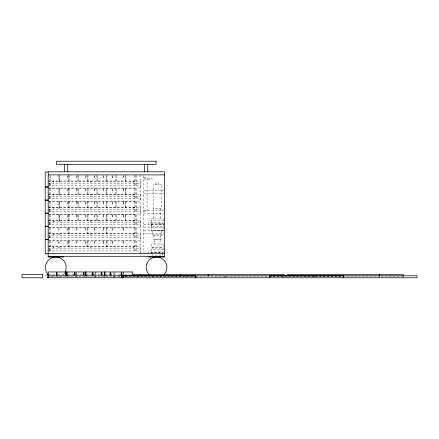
<?xml version="1.0" encoding="UTF-8"?>
<svg xmlns="http://www.w3.org/2000/svg" width="439" height="439" viewBox="0 0 439 439"><rect width="100%" height="100%" fill="white"/><g stroke="black" fill="none" stroke-linecap="round" stroke-linejoin="round"><path stroke-width="0.33" stroke-dasharray="2.19 1.65" d="M143.751 177.762L147.07 177.762L147.07 211.269L143.751 211.269M59.067 178.218L59.633 178.218M68.533 178.218L69.099 178.218M77.994 178.218L78.559 178.218M87.454 178.218L88.019 178.218M96.92 178.218L97.485 178.218M106.381 178.218L106.946 178.218M115.847 178.218L116.406 178.218M125.307 178.218L125.872 178.218M143.751 178.234L152.053 178.234L152.053 179.886L143.751 179.919M48.18 181.038L140.315 181.038L140.315 188.013L48.18 188.013M48.18 181.203L136.661 181.203M48.18 183.195L140.315 183.195M48.18 185.351L140.315 185.351M48.18 188.507L136.661 188.507L136.661 198.466M143.751 190.718L163.72 190.718M59.067 191.333L59.633 191.333M68.533 191.333L69.099 191.333M77.994 191.333L78.559 191.333M87.454 191.333L88.019 191.333M96.92 191.333L97.485 191.333M106.381 191.333L106.946 191.333M115.847 191.333L116.406 191.333M125.307 191.333L125.872 191.333M143.751 193.818L163.72 193.818M48.18 194.153L140.315 194.153L140.315 201.122L48.18 201.122M48.18 194.318L136.661 194.318M48.18 196.31L140.315 196.31M48.18 198.466L140.315 198.466M48.18 201.622L136.661 201.622L136.661 211.582M59.067 204.442L59.633 204.442M68.533 204.442L69.099 204.442M77.994 204.442L78.559 204.442M87.454 204.442L88.019 204.442M96.92 204.442L97.485 204.442M106.381 204.442L106.946 204.442M115.847 204.442L116.406 204.442M125.307 204.442L125.872 204.442M48.18 207.268L140.315 207.268L140.315 214.237L48.18 214.237M48.18 207.433L136.661 207.433M48.18 209.425L140.315 209.425M143.751 210.638L163.72 210.638M48.18 211.582L140.315 211.582M143.751 213.744L163.72 213.744M48.18 214.737L136.661 214.737L136.661 224.697M59.067 217.557L59.633 217.557M68.533 217.557L69.099 217.557M77.994 217.557L78.559 217.557M87.454 217.557L88.019 217.557M96.92 217.557L97.485 217.557M106.381 217.557L106.946 217.557M115.847 217.557L116.406 217.557M125.307 217.557L125.872 217.557M48.18 220.383L140.315 220.383L140.315 227.353L48.18 227.353M48.18 220.548L136.661 220.548M48.18 222.54L140.315 222.54M151.054 223.588L163.506 223.588L163.506 220.762L151.054 220.762L151.054 223.588L151.054 222.754M151.301 224.252L163.259 224.252L163.259 226.738L151.301 226.738L151.318 223.588M143.751 224.417L164.384 224.417M48.18 224.697L140.315 224.697M143.751 227.523L164.384 227.523M48.18 227.852L136.661 227.852L136.661 237.812M143.751 230.557L163.72 230.557M68.533 230.673L69.099 230.673M87.454 230.673L88.019 230.673M106.381 230.673L106.946 230.673M48.18 233.499L140.315 233.499L140.315 240.468L48.18 240.468M48.18 233.663L136.661 233.663M143.751 233.663L163.72 233.663M48.18 235.655L140.315 235.655M48.18 237.812L140.315 237.812M48.18 240.967L136.661 240.967L136.661 250.927M68.533 243.788L69.099 243.788M87.454 243.788L88.019 243.788M106.381 243.788L106.946 243.788M48.18 246.608L140.315 246.608L140.315 253.583M48.18 246.778L136.661 246.778M48.18 248.77L140.315 248.77M48.18 250.927L140.315 250.927M48.861 274.666L55.753 274.666M57.866 274.666L65.071 274.666M67.919 274.666L73.834 274.666M76.084 274.666L82.488 274.666M86.461 274.666L91.35 274.666M93.781 274.666L100.586 274.666M101.233 274.666L109.788 274.666M109.887 274.666L120.741 274.666M121.005 274.666L132.002 274.666M76.002 274.781L76.567 274.781M94.928 274.781L95.493 274.781M113.855 274.781L114.414 274.781M123.315 274.781L123.88 274.781M48.18 276.773L121.043 276.773M121.724 276.773L136.661 276.773M137.16 276.773L195.426 276.773L123.052 276.789M195.712 276.773L268.339 276.773M269.019 276.773L314.62 276.773M315.12 276.773L342.327 276.773M343.007 276.773L403.606 276.773M269.798 276.789L342.179 276.789M403.606 275.78L403.606 277.108M402.607 276.444L402.607 277.772M379.697 276.532L379.697 277.772M315.12 276.444L315.12 277.772M314.62 275.78L314.62 277.108M313.627 276.444L313.627 277.772M283.912 276.532L283.912 277.772M226.14 276.444L226.14 277.772M225.641 275.78L225.641 277.108M224.647 276.444L224.647 277.772M186.465 276.532L186.465 277.772M163.379 220.762L163.379 218.935L151.181 218.935L151.181 220.762M163.088 249.813L163.088 247.991L151.471 247.991L151.471 249.813M163.006 226.738L163.006 230.393M162.726 189.884L162.726 190.718M162.726 209.809L162.726 210.638M162.726 229.729L162.726 230.557M162.425 252.639L162.425 255.125L152.135 255.125L152.135 252.639M162.26 224.417L162.26 222.754L148.152 222.754L148.152 224.417M162.26 253.583L162.26 251.926L148.152 251.926L148.152 253.029M161.761 230.892L161.761 234.876M161.678 223.588L161.678 224.252M161.678 247.327L161.678 247.991M160.767 208.646L160.767 218.935M160.641 235.37L160.641 239.189M160.103 239.689L160.103 244.007M159.478 222.754L159.478 223.588M159.478 251.926L159.478 252.754L151.054 252.754L151.054 251.926M158.611 184.572L158.611 182.915L155.949 182.915L155.949 184.572M158.638 223.588L158.633 224.417M158.638 252.754L158.633 253.583M154.457 239.689L154.457 244.007M153.919 235.37L153.919 239.189M153.793 208.646L153.793 218.935M152.882 223.588L152.882 224.252M152.799 230.892L152.799 234.876M152.882 247.327L152.882 247.991M151.554 226.738L151.554 230.393M151.318 252.754L151.318 253.583M151.137 224.417L151.137 227.523M143.751 175.578L143.751 253.583M140.645 174.898L140.645 252.897M137.16 276.444L137.16 277.772M136.661 175.391L136.661 185.351M135.667 175.391L135.667 181.203M135.667 183.195L135.667 185.351M135.667 188.507L135.667 194.318M135.667 196.31L135.667 198.466M135.667 201.622L135.667 207.433M135.667 209.425L135.667 211.582M135.667 214.737L135.667 220.548M135.667 222.54L135.667 224.697M135.667 227.852L135.667 233.663M135.667 235.655L135.667 237.812M135.667 240.967L135.667 246.778M135.667 248.77L135.667 250.927M134.669 175.391L134.669 181.203M134.669 183.195L134.669 185.351M134.669 188.507L134.669 194.318M134.669 196.31L134.669 198.466M134.669 201.622L134.669 207.433M134.669 209.425L134.669 211.582M134.669 214.737L134.669 220.548M134.669 222.54L134.669 224.697M134.669 227.852L134.669 233.663M134.669 235.655L134.669 237.812M134.669 240.967L134.669 246.778M134.669 248.77L134.669 250.927M125.872 175.391L125.872 181.203M125.872 188.507L125.872 194.318M125.872 201.622L125.872 207.433M125.872 214.737L125.872 220.548M125.307 175.391L125.307 181.203M125.307 188.507L125.307 194.318M125.307 201.622L125.307 207.433M125.307 214.737L125.307 220.548M125.093 275.286L125.093 277.152M123.88 271.96L123.88 277.772M123.782 175.391L123.782 178.382L123.216 178.382L123.216 175.391M123.782 188.507L123.782 191.497L123.216 191.497L123.216 188.507M123.782 201.622L123.782 204.612L123.216 204.612L123.216 201.622M123.782 214.737L123.782 217.728L123.216 217.728L123.216 214.737M123.782 227.852L123.782 230.843L123.216 230.843L123.216 227.852M123.782 240.967L123.782 243.952L123.216 243.952L123.216 240.967M123.315 271.96L123.315 277.772M119.315 275.286L119.315 277.152M116.406 175.391L116.406 181.203M116.406 188.507L116.406 194.318M116.406 201.622L116.406 207.433M116.406 214.737L116.406 220.548M115.847 175.391L115.847 181.203M115.847 188.507L115.847 194.318M115.847 201.622L115.847 207.433M115.847 214.737L115.847 220.548M114.414 271.96L114.414 277.772M113.855 271.96L113.855 277.772M112.823 175.391L112.823 178.382L112.258 178.382L112.258 175.391M112.823 188.507L112.823 191.497L112.258 191.497L112.258 188.507M112.823 201.622L112.823 204.612L112.258 204.612L112.258 201.622M112.823 214.737L112.823 217.728L112.258 217.728L112.258 214.737M112.823 227.852L112.823 230.843L112.258 230.843L112.258 227.852M112.823 240.967L112.823 243.952L112.258 243.952L112.258 240.967M106.946 175.391L106.946 181.203M106.946 188.507L106.946 194.318M106.946 201.622L106.946 207.433M106.946 214.737L106.946 220.548M106.946 227.852L106.946 233.663M106.946 240.967L106.946 246.778M106.381 175.391L106.381 181.203M106.381 188.507L106.381 194.318M106.381 201.622L106.381 207.433M106.381 214.737L106.381 220.548M106.381 227.852L106.381 233.663M106.381 240.967L106.381 246.778M104.954 276.575L104.954 277.772M103.856 175.391L103.856 178.382L103.297 178.382L103.297 175.391M103.856 188.507L103.856 191.497L103.297 191.497L103.297 188.507M103.856 201.622L103.856 204.612L103.297 204.612L103.297 201.622M103.856 214.737L103.856 217.728L103.297 217.728L103.297 214.737M103.856 227.852L103.856 230.843L103.297 230.843L103.297 227.852M103.856 240.967L103.856 243.952L103.297 243.952L103.297 240.967M97.485 175.391L97.485 181.203M97.485 188.507L97.485 194.318M97.485 201.622L97.485 207.433M97.485 214.737L97.485 220.548M96.92 175.391L96.92 181.203M96.92 188.507L96.92 194.318M96.92 201.622L96.92 207.433M96.92 214.737L96.92 220.548M95.493 271.96L95.493 277.772M94.928 271.96L94.928 277.772M94.895 175.391L94.895 178.382L94.33 178.382L94.33 175.391M94.895 188.507L94.895 191.497L94.33 191.497L94.33 188.507M94.895 201.622L94.895 204.612L94.33 204.612L94.33 201.622M94.895 214.737L94.895 217.728L94.33 217.728L94.33 214.737M94.895 227.852L94.895 230.843L94.33 230.843L94.33 227.852M94.895 240.967L94.895 243.952L94.33 243.952L94.33 240.967M88.019 175.391L88.019 181.203M88.019 188.507L88.019 194.318M88.019 201.622L88.019 207.433M88.019 214.737L88.019 220.548M88.019 227.852L88.019 233.663M88.019 240.967L88.019 246.778M87.454 175.391L87.454 181.203M87.454 188.507L87.454 194.318M87.454 201.622L87.454 207.433M87.454 214.737L87.454 220.548M87.454 227.852L87.454 233.663M87.454 240.967L87.454 246.778M86.028 276.575L86.028 277.772M85.929 175.391L85.929 178.382L85.364 178.382L85.364 175.391M85.929 188.507L85.929 191.497L85.364 191.497L85.364 188.507M85.929 201.622L85.929 204.612L85.364 204.612L85.364 201.622M85.929 214.737L85.929 217.728L85.364 217.728L85.364 214.737M85.929 227.852L85.929 230.843L85.364 230.843L85.364 227.852M85.929 240.967L85.929 243.952L85.364 243.952L85.364 240.967M78.559 175.391L78.559 181.203M78.559 188.507L78.559 194.318M78.559 201.622L78.559 207.433M78.559 214.737L78.559 220.548M77.994 175.391L77.994 181.203M77.994 188.507L77.994 194.318M77.994 201.622L77.994 207.433M77.994 214.737L77.994 220.548M76.968 175.391L76.968 178.382L76.402 178.382L76.402 175.391M76.968 188.507L76.968 191.497L76.402 191.497L76.402 188.507M76.968 201.622L76.968 204.612L76.402 204.612L76.402 201.622M76.968 214.737L76.968 217.728L76.402 217.728L76.402 214.737M76.968 227.852L76.968 230.843L76.402 230.843L76.402 227.852M76.968 240.967L76.968 243.952L76.402 243.952L76.402 240.967M76.567 271.96L76.567 277.772M76.002 271.96L76.002 273.898M76.002 276.575L76.002 277.772M69.099 175.391L69.099 181.203M69.099 188.507L69.099 194.318M69.099 201.622L69.099 207.433M69.099 214.737L69.099 220.548M69.099 227.852L69.099 233.663M69.099 240.967L69.099 246.778M68.533 175.391L68.533 181.203M68.533 188.507L68.533 194.318M68.533 201.622L68.533 207.433M68.533 214.737L68.533 220.548M68.533 227.852L68.533 233.663M68.533 240.967L68.533 246.778M68.001 175.391L68.001 178.382L67.436 178.382L67.436 175.391M68.001 188.507L68.001 191.497L67.436 191.497L67.436 188.507M68.001 201.622L68.001 204.612L67.436 204.612L67.436 201.622M68.001 214.737L68.001 217.728L67.436 217.728L67.436 214.737M68.001 227.852L68.001 230.843L67.436 230.843L67.436 227.852M68.001 240.967L68.001 243.952L67.436 243.952L67.436 240.967M67.107 276.575L67.107 277.772M59.633 175.391L59.633 181.203M59.633 188.507L59.633 194.318M59.633 201.622L59.633 207.433M59.633 214.737L59.633 220.548M59.067 181.203L59.067 175.391L59.035 178.382L58.469 178.382L58.469 175.391M59.067 194.318L59.067 188.507L59.035 191.497L58.469 191.497L58.469 188.507M59.067 207.433L59.067 201.622L59.035 204.612L58.469 204.612L58.469 201.622M59.067 220.548L59.067 214.737L59.035 217.728L58.469 217.728L58.469 214.737M59.035 227.852L59.035 230.843L58.469 230.843L58.469 227.852M59.035 240.967L59.035 243.952L58.469 243.952L58.469 240.967M57.641 276.575L57.641 277.772M50.172 175.391L50.172 181.203M50.172 183.195L50.172 185.351M50.172 188.507L50.172 194.318M50.172 196.31L50.172 198.466M50.172 201.622L50.172 207.433M50.172 209.425L50.172 211.582M50.172 214.737L50.172 220.548M50.172 222.54L50.172 224.697M50.172 227.852L50.172 233.663M50.172 235.655L50.172 237.812M50.172 240.967L50.172 246.778M50.172 248.77L50.172 250.927M49.673 183.195L49.673 185.351M49.673 196.31L49.673 198.466M49.673 209.425L49.673 211.582M49.673 222.54L49.673 224.697M49.673 235.655L49.673 237.812M49.673 248.77L49.673 250.927M49.173 175.391L49.173 185.351M49.173 188.507L49.173 198.466M49.173 201.622L49.173 211.582M49.173 214.737L49.173 224.697M49.173 227.852L49.173 237.812M49.173 240.967L49.173 250.927M64.802 272.581A10.377 10.377 0 0 1 63.15 274.732M60.406 276.702A10.377 10.377 0 0 1 59.15 277.223M52.482 277.223A10.377 10.377 0 0 1 51.226 276.702M161.135 276.702A10.377 10.377 0 0 1 159.878 277.223M153.211 277.223A10.377 10.377 0 0 1 151.954 276.702M90.439 181.779C91.027 183.337 91.614 180.599 90.439 181.779M90.439 194.894C91.027 196.452 91.614 193.714 90.439 194.894M90.439 208.009C91.027 209.568 91.614 206.829 90.439 208.009M90.439 221.124C91.027 222.683 91.614 219.944 90.439 221.124M90.439 234.239C91.027 235.798 91.614 233.06 90.439 234.239M90.439 247.355C91.027 248.913 91.614 246.175 90.439 247.355M53.251 181.773C53.816 183.343 54.447 180.616 53.251 181.773M53.251 194.889C53.816 196.458 54.447 193.731 53.251 194.889M53.251 208.004C53.816 209.568 54.447 206.846 53.251 208.004M53.251 221.119C53.816 222.683 54.447 219.961 53.251 221.119M53.251 234.234C53.816 235.798 54.447 233.076 53.251 234.234M53.251 247.349C53.816 248.913 54.447 246.186 53.251 247.349M58.568 181.762C59.078 183.343 59.803 180.643 58.568 181.762M58.568 194.878C59.078 196.458 59.803 193.758 58.568 194.878M58.568 207.987C59.078 209.573 59.803 206.873 58.568 207.987M58.568 221.102C59.078 222.688 59.803 219.988 58.568 221.102M58.568 234.217C59.078 235.803 59.803 233.098 58.568 234.217M58.568 247.333C59.078 248.918 59.803 246.213 58.568 247.333M132.94 181.757C133.429 183.348 134.191 180.654 132.94 181.757M132.94 194.872C133.429 196.463 134.191 193.769 132.94 194.872M132.94 207.982C133.429 209.579 134.191 206.884 132.94 207.982M132.94 221.097C133.429 222.688 134.191 219.999 132.94 221.097M132.94 234.212C133.429 235.803 134.191 233.114 132.94 234.212M132.94 247.327C133.429 248.918 134.191 246.224 132.94 247.327M161.431 184.572L153.129 184.572L153.129 208.646L161.431 208.646L161.431 184.572M163.506 230.393L151.054 230.393L151.054 230.892L163.506 230.892L163.506 230.393M162.26 234.876L152.3 234.876L152.3 235.37L162.26 235.37L162.26 234.876M161.14 239.189L153.42 239.189L153.42 239.689L161.14 239.689L161.14 239.189M163.088 244.007L151.471 244.007L151.471 247.327L163.088 247.327L163.088 244.007M163.506 249.813L151.054 249.813L151.054 252.639L163.506 252.639L163.506 249.813"/><path stroke-width="0.66" d="M48.18 172.072L45.19 172.072L45.19 186.849L48.18 186.849M48.18 174.898L164.384 174.898M48.18 187.179L45.19 187.179L45.19 199.964L48.18 199.964M48.18 200.294L45.19 200.294L45.19 213.08L48.18 213.08M48.18 213.409L45.19 213.409L45.19 226.189L48.18 226.189M48.18 226.524L45.19 226.524L45.19 239.304L48.18 239.304M48.18 239.639L45.19 239.639L45.19 253.747L48.18 253.747M48.18 253.583L164.384 253.583M48.18 256.689L164.384 256.689L164.384 171.792L48.18 171.792L48.18 257.018L63.452 257.018L63.452 256.689M48.433 274.666L47.099 274.666L47.099 277.772L417.05 277.772L417.05 275.78L48.18 275.78M73.834 274.666L75.563 274.666M82.894 274.666L84.409 274.666M91.74 274.666L93.403 274.666M100.893 274.666L102.282 274.666M109.701 274.666L111.166 274.666M120.637 274.666L122.113 274.666M132.26 274.666L283.912 274.666L283.912 275.906M66.541 274.781L67.107 274.781M85.462 274.781L86.028 274.781M104.389 274.781L104.954 274.781M57.043 274.951L56.477 274.951L56.477 271.96L48.18 271.96L48.18 277.772M122.053 275.791L195.426 275.791M269.798 275.791L343.177 275.791M403.436 275.906L403.436 274.666L287.232 274.666L287.232 275.906M379.697 274.666L379.697 275.906M343.677 275.78L343.677 277.772M343.177 275.78L343.177 277.772M269.798 275.78L269.798 277.772M269.305 275.78L269.305 277.772M208.212 274.666L208.212 275.906M195.926 275.78L195.926 277.772M195.426 275.78L195.426 277.772M180.989 274.666L180.989 275.906M164.181 256.689L164.181 257.018L148.909 257.018L148.909 256.689M147.784 164.323L147.784 171.792M144.678 164.323L144.678 171.792M139.948 274.666L139.948 275.906M132.677 275.835L132.677 271.96L121.79 271.96L121.79 274.951L121.224 274.951L121.224 271.96L110.831 271.96L110.831 274.951L110.266 274.951L110.266 271.96L101.864 271.96L101.864 274.951L101.305 274.951L101.305 271.96L92.903 271.96L92.903 274.951L92.338 274.951L92.338 271.96L83.937 271.96L83.937 274.951L83.372 274.951L83.372 271.96L74.976 271.96L74.976 274.951L74.41 274.951L74.41 271.96L66.009 271.96L66.009 274.951L65.444 274.951L65.444 271.96L57.043 271.96L57.075 275.187M122.053 275.78L122.053 277.772M121.554 275.78L121.554 277.772M104.954 271.96L104.954 275.977M104.389 271.96L104.389 275.977M86.028 271.96L86.028 275.977M85.462 271.96L85.462 275.977M67.771 164.323L67.771 171.792M67.107 271.96L67.107 275.977M66.541 271.96L66.541 275.977M64.665 164.323L64.665 171.792M48.477 274.732A10.377 10.377 0 0 1 47.725 260.898A10.377 10.377 0 0 1 61.394 258.648A10.377 10.377 0 0 1 65.12 271.988M149.211 274.732A10.377 10.377 0 0 1 149.211 260.058A10.377 10.377 0 0 1 163.884 260.058A10.377 10.377 0 0 1 163.884 274.732M156.086 161.217L56.477 161.217L56.477 164.323L156.086 164.323L156.086 161.217M42.583 274.666L21.95 274.666L21.95 277.772L42.583 277.772L42.583 274.666"/></g></svg>
